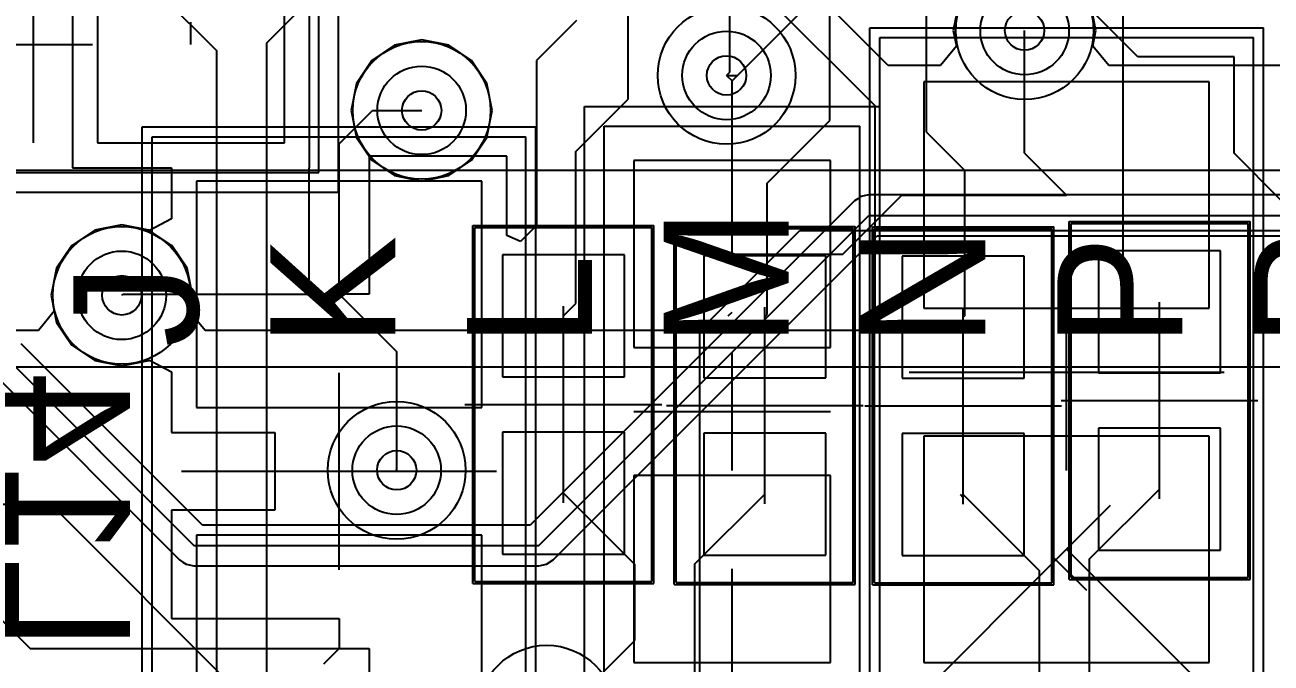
# Model space of a CAD drawing. Extents: x 28 to 300, y 18 to 330.
# Drawn here: x 170.39 to 176.72, y 102.42 to 105.66 of the extents above; entities that cross this region are included whole.
import ezdxf

# ---------------------------------------------------------------- set-up
doc = ezdxf.new("R2010")
doc.units = 0
for name, color, linetype in [('BOTTOMLAYER', 5, 'CONTINUOUS'), ('BOTTOMOVERLAY', 54, 'CONTINUOUS'), ('BOTTOMPASTE', 16, 'CONTINUOUS'), ('BOTTOMSOLDER', 6, 'CONTINUOUS'), ('DRILLDRAWING', 1, 'CONTINUOUS'), ('INTERNALPLANE1', 76, 'CONTINUOUS'), ('INTERNALPLANE6', 136, 'CONTINUOUS'), ('MECHANICAL14', 56, 'CONTINUOUS'), ('MECHANICAL15', 56, 'CONTINUOUS'), ('MECHANICAL16', 56, 'CONTINUOUS'), ('MIDLAYER1', 16, 'CONTINUOUS'), ('MIDLAYER3', 90, 'CONTINUOUS'), ('MULTILAYER', 9, 'CONTINUOUS'), ('TOPLAYER', 1, 'CONTINUOUS'), ('TOPOVERLAY', 2, 'CONTINUOUS'), ('TOPPASTE', 8, 'CONTINUOUS'), ('TOPSOLDER', 216, 'CONTINUOUS'), ('VIAHOLELAYER', 16, 'CONTINUOUS')]:
    doc.layers.add(name, color=color, linetype=linetype)

msp = doc.modelspace()

# ---------------------------------------------------------------- linework, layer by layer
at = {"layer": 'BOTTOMLAYER'}
for p, q in [((171.836, 104.9958), (171.836, 106.1894)), ((170.759, 106.0624), (170.759, 105.0624)), ((171.709, 105.0624), (171.709, 106.0624)), ((170.632, 105.938), (170.632, 104.9354)), ((174.0122, 105.4058), (174.3619, 105.7555)), ((176.046, 105.5), (175.8092, 105.7368)), ((171.234, 105.5624), (171.234, 105.6766)), ((173.1938, 105.6852), (172.9906, 105.482)), ((175.4708, 105.0112), (175.4708, 105.6335)), ((172.9906, 105.482), (172.9906, 104.9994)), ((176.536, 105.5), (176.046, 105.5)), ((176.536, 105.01), (176.536, 105.5)), ((173.9558, 105.4058), (174.0122, 105.4058)), ((173.9558, 105.4058), (173.984, 105.3776)), ((173.984, 105.3776), (174.0122, 105.4058)), ((173.984, 104.498), (173.984, 105.3776)), ((174.959, 105.373), (174.959, 104.223)), ((176.409, 105.373), (174.959, 105.373)), ((176.409, 104.223), (176.409, 105.373)), ((171.9866, 105.0576), (172.157, 105.228)), ((172.157, 105.228), (172.4064, 105.228)), ((170.759, 105.0624), (171.709, 105.0624)), ((171.9866, 104.2938), (171.9866, 105.0576)), ((175.4708, 105.0112), (175.684, 104.798)), ((176.7752, 104.7708), (176.536, 105.01)), ((171.8361, 104.9958), (171.836, 104.9958)), ((171.8361, 104.9354), (171.8361, 104.9958)), ((172.8386, 104.9958), (172.139, 104.9958)), ((172.139, 104.9958), (172.139, 104.2935)), ((172.8386, 104.5914), (172.8386, 104.9958)), ((172.9906, 104.9994), (172.9906, 104.6438)), ((174.484, 104.973), (173.484, 104.973)), ((173.484, 104.973), (173.484, 104.023)), ((174.484, 104.023), (174.484, 104.973)), ((170.632, 104.9354), (171.1346, 104.9354)), ((171.1346, 104.9354), (171.1346, 104.6777)), ((171.8342, 104.2935), (171.8342, 104.9354)), ((171.8342, 104.9354), (171.8361, 104.9354)), ((171.2616, 104.8688), (171.2616, 103.7188)), ((172.7116, 104.8688), (171.2616, 104.8688)), ((172.7116, 103.7188), (172.7116, 104.8688)), ((171.9866, 104.2938), (171.9866, 104.8082)), ((174.5466, 104.498), (174.8466, 104.798)), ((174.8466, 104.798), (175.684, 104.798)), ((170.8824, 104.6471), (170.7451, 104.6198)), ((171.0197, 104.6198), (170.8824, 104.6471)), ((171.1346, 104.6777), (171.0226, 104.6179)), ((172.9906, 104.6438), (172.909, 104.5622)), ((170.7451, 104.6198), (170.6286, 104.542)), ((171.0226, 104.6179), (171.0197, 104.6198)), ((172.909, 104.5622), (172.8386, 104.5914)), ((170.6286, 104.542), (170.5508, 104.4255)), ((173.984, 104.498), (174.5466, 104.498)), ((170.5508, 104.4255), (170.5235, 104.2882)), ((170.5235, 104.2882), (170.5508, 104.1509)), ((170.8824, 104.2882), (170.888, 104.2938)), ((170.888, 104.2938), (171.9866, 104.2938)), ((172.139, 104.2935), (171.8342, 104.2935)), ((171.9866, 104.2938), (172.2794, 104.001)), ((174.959, 104.223), (176.409, 104.223)), ((170.5508, 104.1509), (170.6286, 104.0344)), ((170.6286, 104.0344), (170.7451, 103.9566)), ((172.2794, 103.3992), (172.2794, 104.001)), ((173.484, 104.023), (174.484, 104.023)), ((170.7451, 103.9566), (170.8824, 103.9293)), ((170.8824, 103.9293), (171.0197, 103.9566)), ((171.0197, 103.9566), (171.0226, 103.9585)), ((171.0226, 103.9585), (171.1346, 103.8987)), ((171.1346, 103.8987), (171.1346, 103.5918)), ((171.2616, 103.7188), (172.7116, 103.7188)), ((171.1346, 103.5918), (171.6608, 103.5918)), ((171.6608, 103.5918), (171.6608, 103.1958)), ((174.959, 103.573), (174.959, 102.423)), ((176.409, 103.573), (174.959, 103.573)), ((176.409, 102.423), (176.409, 103.573)), ((169.4616, 103.4484), (170.4162, 102.4938)), ((172.274, 103.3992), (172.2794, 103.3992)), ((174.484, 103.373), (173.484, 103.373)), ((173.484, 103.373), (173.484, 102.423)), ((174.484, 102.423), (174.484, 103.373)), ((171.6608, 103.1958), (171.1346, 103.1958)), ((171.1346, 103.1958), (171.1346, 102.6462)), ((175.684, 102.998), (175.9074, 103.2214)), ((171.2616, 103.0688), (171.2616, 101.9188)), ((172.7116, 103.0688), (171.2616, 103.0688)), ((172.7116, 101.9188), (172.7116, 103.0688)), ((175.6301, 102.9441), (175.684, 102.998)), ((175.684, 102.998), (176.436, 102.246)), ((174.912, 102.226), (175.6301, 102.9441)), ((175.6068, 102.9674), (175.6301, 102.9441)), ((175.6301, 102.9441), (175.7846, 102.7896)), ((173.984, 102.2788), (173.984, 102.898)), ((171.1346, 102.6462), (171.9869, 102.6462)), ((171.9869, 102.6462), (171.9869, 102.4941)), ((170.4162, 102.4938), (171.9866, 102.4938)), ((171.9086, 102.4158), (171.9866, 102.4938)), ((171.9869, 102.4941), (172.139, 102.4941)), ((172.139, 102.4941), (172.139, 101.7918)), ((173.484, 102.423), (174.484, 102.423)), ((174.959, 102.423), (176.409, 102.423))]:
    msp.add_line(p, q, dxfattribs=at)
for centre in [(175.4708, 105.6335), (173.9558, 105.4058), (172.4064, 105.228), (170.8824, 104.2882), (172.2794, 103.3992)]:
    msp.add_circle(centre, 0.225, dxfattribs=at)
at = {"layer": 'BOTTOMOVERLAY'}
for p, q in [((170.434, 105.0624), (170.434, 106.0624)), ((174.884, 103.898), (176.484, 103.898)), ((173.484, 103.698), (174.484, 103.698)), ((171.1866, 103.3938), (172.7866, 103.3938))]:
    msp.add_line(p, q, dxfattribs=at)
at = {"layer": 'BOTTOMPASTE'}
for p, q in [((170.759, 106.0624), (170.759, 105.0624)), ((171.709, 105.0624), (171.709, 106.0624)), ((174.959, 105.373), (174.959, 104.223)), ((176.409, 105.373), (174.959, 105.373)), ((176.409, 104.223), (176.409, 105.373)), ((170.759, 105.0624), (171.709, 105.0624)), ((174.484, 104.973), (173.484, 104.973)), ((173.484, 104.973), (173.484, 104.023)), ((174.484, 104.023), (174.484, 104.973)), ((171.2616, 104.8688), (171.2616, 103.7188)), ((172.7116, 104.8688), (171.2616, 104.8688)), ((172.7116, 103.7188), (172.7116, 104.8688)), ((174.959, 104.223), (176.409, 104.223)), ((173.484, 104.023), (174.484, 104.023)), ((171.2616, 103.7188), (172.7116, 103.7188)), ((174.959, 103.573), (174.959, 102.423)), ((176.409, 103.573), (174.959, 103.573)), ((176.409, 102.423), (176.409, 103.573)), ((174.484, 103.373), (173.484, 103.373)), ((173.484, 103.373), (173.484, 102.423)), ((174.484, 102.423), (174.484, 103.373)), ((171.2616, 103.0688), (171.2616, 101.9188)), ((172.7116, 103.0688), (171.2616, 103.0688)), ((172.7116, 101.9188), (172.7116, 103.0688)), ((173.484, 102.423), (174.484, 102.423)), ((174.959, 102.423), (176.409, 102.423))]:
    msp.add_line(p, q, dxfattribs=at)
at = {"layer": 'BOTTOMSOLDER'}
for p, q in [((170.759, 106.0624), (170.759, 105.0624)), ((171.709, 105.0624), (171.709, 106.0624)), ((174.959, 105.373), (174.959, 104.223)), ((176.409, 105.373), (174.959, 105.373)), ((176.409, 104.223), (176.409, 105.373)), ((170.759, 105.0624), (171.709, 105.0624)), ((174.484, 104.973), (173.484, 104.973)), ((173.484, 104.973), (173.484, 104.023)), ((174.484, 104.023), (174.484, 104.973)), ((171.2616, 104.8688), (171.2616, 103.7188)), ((172.7116, 104.8688), (171.2616, 104.8688)), ((172.7116, 103.7188), (172.7116, 104.8688)), ((174.959, 104.223), (176.409, 104.223)), ((173.484, 104.023), (174.484, 104.023)), ((171.2616, 103.7188), (172.7116, 103.7188)), ((174.959, 103.573), (174.959, 102.423)), ((176.409, 103.573), (174.959, 103.573)), ((176.409, 102.423), (176.409, 103.573)), ((174.484, 103.373), (173.484, 103.373)), ((173.484, 103.373), (173.484, 102.423)), ((174.484, 102.423), (174.484, 103.373)), ((171.2616, 103.0688), (171.2616, 101.9188)), ((172.7116, 103.0688), (171.2616, 103.0688)), ((172.7116, 101.9188), (172.7116, 103.0688)), ((173.484, 102.423), (174.484, 102.423)), ((174.959, 102.423), (176.409, 102.423))]:
    msp.add_line(p, q, dxfattribs=at)
at = {"layer": 'DRILLDRAWING'}
for centre in [(175.4708, 105.6335), (173.9558, 105.4058), (172.4064, 105.228), (170.8824, 104.2882), (172.2794, 103.3992)]:
    msp.add_circle(centre, 0.1, dxfattribs=at)
at = {"layer": 'INTERNALPLANE1'}
for p, q in [((169.3422, 104.9242), (171.2491, 103.0173)), ((174.6053, 104.7678), (172.9584, 103.1209)), ((174.6054, 104.7679), (174.6053, 104.7678)), ((174.6222, 104.7791), (174.6054, 104.7679)), ((174.639, 104.7903), (174.6222, 104.7791)), ((174.6786, 104.7982), (174.639, 104.7903)), ((183.4633, 104.7982), (174.6786, 104.7982)), ((174.6786, 104.7982), (174.6786, 104.7982)), ((173.0013, 103.0173), (174.6786, 104.6946)), ((174.6786, 104.6946), (178.7564, 104.6946)), ((173.0746, 102.9441), (174.7215, 104.591)), ((174.7215, 104.591), (183.5062, 104.591)), ((171.292, 103.1209), (170.3714, 104.0414)), ((170.2982, 103.9682), (171.2491, 103.0173)), ((170.2249, 103.8949), (171.1758, 102.9441)), ((172.9584, 103.1209), (171.292, 103.1209)), ((171.2491, 103.0173), (173.0013, 103.0173)), ((171.2491, 103.0173), (171.7116, 103.0173)), ((171.1758, 102.9441), (171.1758, 102.9441)), ((171.1758, 102.9441), (171.1926, 102.9328)), ((171.1926, 102.9328), (171.2094, 102.9216)), ((171.2094, 102.9216), (171.2491, 102.9137)), ((171.2491, 102.9137), (171.2491, 102.9137)), ((171.2491, 102.9137), (173.0013, 102.9137)), ((173.0013, 102.9137), (173.041, 102.9216)), ((173.0013, 102.9137), (173.0013, 102.9137)), ((173.041, 102.9216), (173.0746, 102.9441))]:
    msp.add_line(p, q, dxfattribs=at)
for centre in [(175.4708, 105.6335), (173.9558, 105.4058), (173.0418, 102.1599), (176.9948, 102.0775)]:
    msp.add_circle(centre, 0.35, dxfattribs=at)
at = {"layer": 'INTERNALPLANE6'}
for centre in [(175.4708, 105.6335), (173.9558, 105.4058), (172.4064, 105.228), (170.8824, 104.2882), (172.2794, 103.3992), (173.0418, 102.1599), (176.9948, 102.0775)]:
    msp.add_circle(centre, 0.35, dxfattribs=at)
at = {"layer": 'MECHANICAL14'}
for p, q in [((171.884, 104.9124), (171.884, 106.2124)), ((174.734, 102.198), (174.734, 105.598)), ((174.734, 105.598), (176.634, 105.598)), ((176.634, 102.198), (176.634, 105.598)), ((173.334, 105.148), (174.634, 105.148)), ((173.334, 102.248), (173.334, 105.148)), ((174.634, 102.248), (174.634, 105.148)), ((171.0366, 101.6938), (171.0366, 105.0938)), ((171.0366, 105.0938), (172.9366, 105.0938)), ((172.9366, 101.6938), (172.9366, 105.0938)), ((161.9718, 104.9242), (178.9718, 104.9242)), ((168.984, 104.9124), (171.884, 104.9124)), ((172.6764, 104.6336), (173.5764, 104.6336)), ((172.6764, 102.8336), (172.6764, 104.6336)), ((173.5764, 102.8336), (173.5764, 104.6336)), ((173.7, 104.6285), (174.6, 104.6285)), ((173.7, 102.8285), (173.7, 104.6285)), ((174.6, 102.8285), (174.6, 104.6285)), ((174.7084, 104.6264), (175.6084, 104.6264)), ((174.7084, 102.8264), (174.7084, 104.6264)), ((175.6084, 102.8264), (175.6084, 104.6264)), ((175.7066, 104.6539), (176.6066, 104.6539)), ((175.7066, 102.8539), (175.7066, 104.6539)), ((176.6066, 102.8539), (176.6066, 104.6539)), ((175.7066, 102.8539), (176.6066, 102.8539)), ((172.6764, 102.8336), (173.5764, 102.8336)), ((173.7, 102.8285), (174.6, 102.8285)), ((174.7084, 102.8264), (175.6084, 102.8264))]:
    msp.add_line(p, q, dxfattribs=at)
at = {"layer": 'MECHANICAL15'}
for p, q in [((172.6664, 104.6436), (173.5864, 104.6436)), ((172.6664, 102.8236), (172.6664, 104.6436)), ((173.5864, 102.8236), (173.5864, 104.6436)), ((173.69, 104.6385), (174.61, 104.6385)), ((173.69, 102.8185), (173.69, 104.6385)), ((174.61, 102.8185), (174.61, 104.6385)), ((174.6984, 104.6364), (175.6184, 104.6364)), ((174.6984, 102.8164), (174.6984, 104.6364)), ((175.6184, 102.8164), (175.6184, 104.6364)), ((175.6966, 104.6639), (176.6166, 104.6639)), ((175.6966, 102.8439), (175.6966, 104.6639)), ((176.6166, 102.8439), (176.6166, 104.6639)), ((176.1566, 103.2539), (176.1566, 104.2539)), ((173.1264, 103.2336), (173.1264, 104.2336)), ((174.15, 103.2285), (174.15, 104.2285)), ((175.1584, 103.2264), (175.1584, 104.2264)), ((160.9718, 103.9242), (179.9718, 103.9242)), ((175.6566, 103.7539), (176.6566, 103.7539)), ((172.6264, 103.7336), (173.6264, 103.7336)), ((173.65, 103.7285), (174.65, 103.7285)), ((174.6584, 103.7264), (175.6584, 103.7264)), ((172.6664, 102.8236), (173.5864, 102.8236)), ((173.69, 102.8185), (174.61, 102.8185)), ((174.6984, 102.8164), (175.6184, 102.8164)), ((175.6966, 102.8439), (176.6166, 102.8439))]:
    msp.add_line(p, q, dxfattribs=at)
at = {"layer": 'MECHANICAL16'}
for p, q in [((171.984, 104.8124), (171.984, 106.3124)), ((170.434, 105.2624), (170.434, 105.8624)), ((174.684, 102.148), (174.684, 105.648)), ((174.684, 105.648), (176.684, 105.648)), ((176.684, 102.148), (176.684, 105.648)), ((170.134, 105.5624), (170.734, 105.5624)), ((173.234, 105.248), (174.734, 105.248)), ((173.234, 102.148), (173.234, 105.248)), ((174.734, 102.148), (174.734, 105.248)), ((170.9866, 101.6438), (170.9866, 105.1438)), ((170.9866, 105.1438), (172.9866, 105.1438)), ((172.9866, 101.6438), (172.9866, 105.1438)), ((161.9718, 104.9242), (178.9718, 104.9242)), ((168.884, 104.8124), (171.984, 104.8124)), ((175.684, 103.398), (175.684, 104.398)), ((173.984, 103.398), (173.984, 103.998)), ((171.9866, 102.8938), (171.9866, 103.8938)), ((175.184, 103.898), (176.184, 103.898)), ((173.684, 103.698), (174.284, 103.698)), ((171.4866, 103.3938), (172.4866, 103.3938))]:
    msp.add_line(p, q, dxfattribs=at)
at = {"layer": 'MIDLAYER1'}
for p, q in [((174.7774, 105.4566), (173.2107, 107.0233)), ((173.6928, 106.2685), (174.7088, 105.2525)), ((175.1359, 105.7723), (175.1083, 105.6335)), ((175.8334, 105.6335), (175.8058, 105.7723)), ((172.4064, 105.5869), (172.2691, 105.5596)), ((172.5437, 105.5596), (172.4064, 105.5869)), ((175.1083, 105.6335), (175.1239, 105.5548)), ((175.8177, 105.5548), (175.8334, 105.6335)), ((172.2691, 105.5596), (172.1526, 105.4818)), ((172.6602, 105.4818), (172.5437, 105.5596)), ((175.1239, 105.5548), (175.0433, 105.4566)), ((175.8983, 105.4566), (175.8177, 105.5548)), ((172.1526, 105.4818), (172.0748, 105.3653)), ((172.738, 105.3653), (172.6602, 105.4818)), ((175.0433, 105.4566), (174.7774, 105.4566)), ((178.052, 105.4566), (175.8983, 105.4566)), ((172.0748, 105.3653), (172.0475, 105.228)), ((172.7653, 105.228), (172.738, 105.3653)), ((172.0475, 105.228), (172.0748, 105.0907)), ((172.738, 105.0907), (172.7653, 105.228)), ((174.7088, 105.2525), (174.7088, 104.1095)), ((172.0748, 105.0907), (172.1526, 104.9742)), ((172.6602, 104.9742), (172.738, 105.0907)), ((172.1526, 104.9742), (172.2691, 104.8964)), ((172.5437, 104.8964), (172.6602, 104.9742)), ((172.2691, 104.8964), (172.4064, 104.8691)), ((172.4064, 104.8691), (172.5437, 104.8964)), ((170.8824, 104.6471), (170.7451, 104.6198)), ((171.0197, 104.6198), (170.8824, 104.6471)), ((170.7451, 104.6198), (170.6286, 104.542)), ((171.1362, 104.542), (171.0197, 104.6198)), ((170.6286, 104.542), (170.5508, 104.4255)), ((171.214, 104.4255), (171.1362, 104.542)), ((170.5508, 104.4255), (170.5235, 104.2882)), ((171.2413, 104.2882), (171.214, 104.4255)), ((170.5235, 104.2882), (170.5395, 104.2077)), ((171.2253, 104.2077), (171.2413, 104.2882)), ((170.5395, 104.2077), (170.459, 104.1095)), ((171.3058, 104.1095), (171.2253, 104.2077)), ((170.459, 104.1095), (167.3428, 104.1095)), ((174.7088, 104.1095), (171.3058, 104.1095))]:
    msp.add_line(p, q, dxfattribs=at)
for centre in [(175.4708, 105.6335), (173.9558, 105.4058), (172.4064, 105.228), (170.8824, 104.2882), (172.2794, 103.3992)]:
    msp.add_circle(centre, 0.225, dxfattribs=at)
at = {"layer": 'MIDLAYER3'}
for p, q in [((173.8198, 104.1095), (174.3278, 104.6175)), ((174.3278, 104.6175), (187.5358, 104.6175)), ((173.8198, 102.36), (173.8198, 104.1095)), ((168.6755, 103.227), (170.5212, 103.227)), ((170.5212, 103.227), (172.3048, 101.4434))]:
    msp.add_line(p, q, dxfattribs=at)
for centre in [(175.4708, 105.6335), (173.9558, 105.4058), (172.4064, 105.228), (170.8824, 104.2882), (172.2794, 103.3992)]:
    msp.add_circle(centre, 0.225, dxfattribs=at)
at = {"layer": 'MULTILAYER'}
for centre in [(175.4708, 105.6335), (173.9558, 105.4058), (172.4064, 105.228), (170.8824, 104.2882), (172.2794, 103.3992)]:
    msp.add_circle(centre, 0.225, dxfattribs=at)
at = {"layer": 'TOPLAYER'}
for p, q in [((173.4565, 105.2846), (173.4565, 106.4894)), ((174.4802, 105.1763), (174.4802, 106.4308)), ((170.9718, 105.9242), (171.365, 105.531)), ((171.619, 105.5714), (171.9718, 105.9242)), ((173.9718, 105.4218), (173.9718, 105.9242)), ((174.9718, 105.1165), (174.9718, 105.9242)), ((175.9718, 104.2084), (175.9718, 105.9242)), ((171.365, 104.7454), (171.365, 105.531)), ((171.619, 100.9099), (171.619, 105.5714)), ((173.9558, 105.4058), (173.9718, 105.4218)), ((171.365, 104.7454), (171.365, 105.3174)), ((173.1903, 105.0184), (173.4565, 105.2846)), ((174.1627, 104.8588), (174.4802, 105.1763)), ((174.9718, 105.1165), (175.166, 104.9223)), ((173.1903, 104.2475), (173.1903, 105.0184)), ((175.166, 104.184), (175.166, 104.9223)), ((174.1627, 104.1912), (174.1627, 104.8588)), ((171.365, 101.0151), (171.365, 104.7454)), ((176.4666, 104.5139), (175.8466, 104.5139)), ((175.8466, 104.5139), (175.8466, 103.8939)), ((176.4666, 103.8939), (176.4666, 104.5139)), ((173.4364, 104.4936), (172.8164, 104.4936)), ((172.8164, 104.4936), (172.8164, 103.8736)), ((173.4364, 103.8736), (173.4364, 104.4936)), ((174.46, 104.4885), (173.84, 104.4885)), ((173.84, 104.4885), (173.84, 103.8685)), ((174.46, 103.8685), (174.46, 104.4885)), ((175.4684, 104.4864), (174.8484, 104.4864)), ((174.8484, 104.4864), (174.8484, 103.8664)), ((175.4684, 103.8664), (175.4684, 104.4864)), ((173.1264, 104.1836), (173.1903, 104.2475)), ((173.9646, 104.1836), (173.984, 104.203)), ((174.15, 104.1785), (174.1627, 104.1912)), ((175.1584, 104.1764), (175.166, 104.184)), ((175.9718, 104.2084), (175.9966, 104.1836)), ((172.8164, 103.8736), (173.4364, 103.8736)), ((173.84, 103.8685), (174.46, 103.8685)), ((174.8484, 103.8664), (175.4684, 103.8664)), ((175.8466, 103.8939), (176.4666, 103.8939)), ((176.4666, 103.6139), (175.8466, 103.6139)), ((175.8466, 103.6139), (175.8466, 102.9939)), ((176.4666, 102.9939), (176.4666, 103.6139)), ((173.4364, 103.5936), (172.8164, 103.5936)), ((172.8164, 103.5936), (172.8164, 102.9736)), ((173.4364, 102.9736), (173.4364, 103.5936)), ((174.46, 103.5885), (173.84, 103.5885)), ((173.84, 103.5885), (173.84, 102.9685)), ((174.46, 102.9685), (174.46, 103.5885)), ((175.4684, 103.5864), (174.8484, 103.5864)), ((174.8484, 103.5864), (174.8484, 102.9664)), ((175.4684, 102.9664), (175.4684, 103.5864)), ((175.801, 102.9483), (176.1566, 103.3039)), ((173.1264, 103.2836), (173.4896, 102.9204)), ((173.7944, 102.9229), (174.15, 103.2785)), ((175.1432, 103.2764), (175.1508, 103.2688)), ((175.1508, 103.2688), (175.1584, 103.2612)), ((175.1584, 103.2764), (175.547, 102.8878)), ((175.1584, 103.2612), (175.1584, 103.2764)), ((175.8466, 102.9939), (176.4666, 102.9939)), ((172.8164, 102.9736), (173.4364, 102.9736)), ((173.4896, 102.5347), (173.4896, 102.9204)), ((173.7944, 102.0863), (173.7944, 102.9229)), ((173.84, 102.9685), (174.46, 102.9685)), ((174.8484, 102.9664), (175.4684, 102.9664)), ((175.801, 101.3292), (175.801, 102.9483)), ((175.547, 101.4344), (175.547, 102.8878)), ((173.1148, 102.1599), (173.4896, 102.5347))]:
    msp.add_line(p, q, dxfattribs=at)
for centre in [(175.4708, 105.6335), (173.9558, 105.4058), (172.4064, 105.228), (170.8824, 104.2882), (172.2794, 103.3992)]:
    msp.add_circle(centre, 0.225, dxfattribs=at)
at = {"layer": 'TOPOVERLAY'}
msp.add_line((161.9718, 104.9242), (178.9718, 104.9242), dxfattribs=at)
at = {"layer": 'TOPPASTE'}
for p, q in [((176.4666, 104.5139), (175.8466, 104.5139)), ((175.8466, 104.5139), (175.8466, 103.8939)), ((176.4666, 103.8939), (176.4666, 104.5139)), ((173.4364, 104.4936), (172.8164, 104.4936)), ((172.8164, 104.4936), (172.8164, 103.8736)), ((173.4364, 103.8736), (173.4364, 104.4936)), ((174.46, 104.4885), (173.84, 104.4885)), ((173.84, 104.4885), (173.84, 103.8685)), ((174.46, 103.8685), (174.46, 104.4885)), ((175.4684, 104.4864), (174.8484, 104.4864)), ((174.8484, 104.4864), (174.8484, 103.8664)), ((175.4684, 103.8664), (175.4684, 104.4864)), ((172.8164, 103.8736), (173.4364, 103.8736)), ((173.84, 103.8685), (174.46, 103.8685)), ((174.8484, 103.8664), (175.4684, 103.8664)), ((175.8466, 103.8939), (176.4666, 103.8939)), ((176.4666, 103.6139), (175.8466, 103.6139)), ((175.8466, 103.6139), (175.8466, 102.9939)), ((176.4666, 102.9939), (176.4666, 103.6139)), ((173.4364, 103.5936), (172.8164, 103.5936)), ((172.8164, 103.5936), (172.8164, 102.9736)), ((173.4364, 102.9736), (173.4364, 103.5936)), ((174.46, 103.5885), (173.84, 103.5885)), ((173.84, 103.5885), (173.84, 102.9685)), ((174.46, 102.9685), (174.46, 103.5885)), ((175.4684, 103.5864), (174.8484, 103.5864)), ((174.8484, 103.5864), (174.8484, 102.9664)), ((175.4684, 102.9664), (175.4684, 103.5864)), ((175.8466, 102.9939), (176.4666, 102.9939)), ((172.8164, 102.9736), (173.4364, 102.9736)), ((173.84, 102.9685), (174.46, 102.9685)), ((174.8484, 102.9664), (175.4684, 102.9664))]:
    msp.add_line(p, q, dxfattribs=at)
at = {"layer": 'TOPSOLDER'}
for p, q in [((176.4666, 104.5139), (175.8466, 104.5139)), ((175.8466, 104.5139), (175.8466, 103.8939)), ((176.4666, 103.8939), (176.4666, 104.5139)), ((173.4364, 104.4936), (172.8164, 104.4936)), ((172.8164, 104.4936), (172.8164, 103.8736)), ((173.4364, 103.8736), (173.4364, 104.4936)), ((174.46, 104.4885), (173.84, 104.4885)), ((173.84, 104.4885), (173.84, 103.8685)), ((174.46, 103.8685), (174.46, 104.4885)), ((175.4684, 104.4864), (174.8484, 104.4864)), ((174.8484, 104.4864), (174.8484, 103.8664)), ((175.4684, 103.8664), (175.4684, 104.4864)), ((172.8164, 103.8736), (173.4364, 103.8736)), ((173.84, 103.8685), (174.46, 103.8685)), ((174.8484, 103.8664), (175.4684, 103.8664)), ((175.8466, 103.8939), (176.4666, 103.8939)), ((176.4666, 103.6139), (175.8466, 103.6139)), ((175.8466, 103.6139), (175.8466, 102.9939)), ((176.4666, 102.9939), (176.4666, 103.6139)), ((173.4364, 103.5936), (172.8164, 103.5936)), ((172.8164, 103.5936), (172.8164, 102.9736)), ((173.4364, 102.9736), (173.4364, 103.5936)), ((174.46, 103.5885), (173.84, 103.5885)), ((173.84, 103.5885), (173.84, 102.9685)), ((174.46, 102.9685), (174.46, 103.5885)), ((175.4684, 103.5864), (174.8484, 103.5864)), ((174.8484, 103.5864), (174.8484, 102.9664)), ((175.4684, 102.9664), (175.4684, 103.5864)), ((175.8466, 102.9939), (176.4666, 102.9939)), ((172.8164, 102.9736), (173.4364, 102.9736)), ((173.84, 102.9685), (174.46, 102.9685)), ((174.8484, 102.9664), (175.4684, 102.9664))]:
    msp.add_line(p, q, dxfattribs=at)
at = {"layer": 'VIAHOLELAYER'}
for centre in [(175.4708, 105.6335), (173.9558, 105.4058), (172.4064, 105.228), (170.8824, 104.2882), (172.2794, 103.3992)]:
    msp.add_circle(centre, 0.1, dxfattribs=at)

# ---------------------------------------------------------------- texts
at = {"layer": 'BOTTOMOVERLAY', "text_generation_flag": 2}
msp.add_text('L14', height=0.635, rotation=270, dxfattribs=at).set_placement((170.2892, 102.4839))
at = {"layer": 'MECHANICAL14'}
for s, p in [('M', (174.2718, 104.0242)), ('K', (172.2718, 104.0242)), ('N', (175.2718, 104.0242)), ('R', (177.2718, 104.0242)), ('P', (176.2718, 104.0242)), ('L', (173.2718, 104.0242)), ('J', (171.2718, 104.0242))]:
    msp.add_text(s, height=0.635, rotation=90, dxfattribs=at).set_placement(p)

doc.saveas('drawing.dxf')
